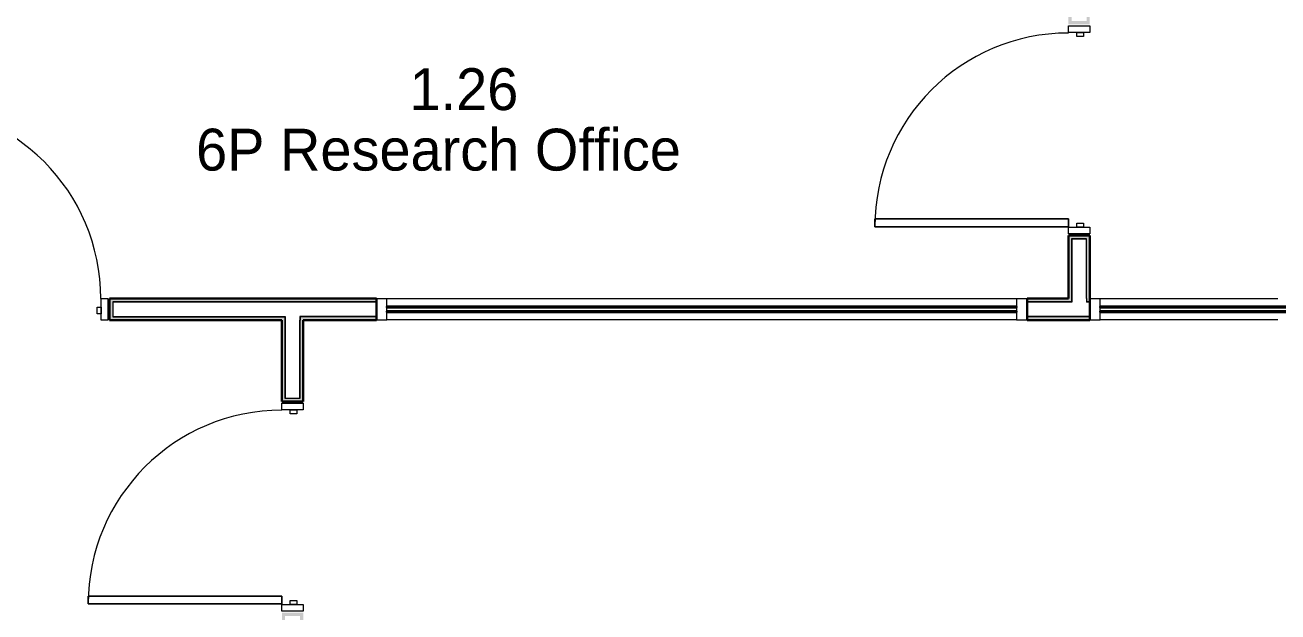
# Model space of a CAD drawing. Header units: millimetres. Extents: x 155920 to 295199, y -4084 to 97293.
# Drawn here: x 184409 to 190401, y 27012 to 29815 of the extents above; entities that cross this region are included whole.
import ezdxf

# ---------------------------------------------------------------- set-up
doc = ezdxf.new("R2010")
doc.units = ezdxf.units.MM
doc.header["$MEASUREMENT"] = 0
for name, color, linetype, lineweight in [('A-AREA-IDEN', 7, 'CONTINUOUS', 9), ('A-DOOR', 4, 'CONTINUOUS', 9), ('A-DOOR-FRAM', 4, 'CONTINUOUS', 18), ('A-GLAZ-CURT', 7, 'CONTINUOUS', 9), ('A-GLAZ-CWMG', 7, 'CONTINUOUS', 9), ('A-WALL', 7, 'CONTINUOUS', 9), ('A-WALL-PATT', 7, 'CONTINUOUS', 25), ('I-WALL', 7, 'CONTINUOUS', 9)]:
    doc.layers.add(name, color=color, linetype=linetype, lineweight=lineweight)
doc.styles.add('Century Gothic', font='GOTHIC.TTF', dxfattribs={"height": 200})

msp = doc.modelspace()

# ---------------------------------------------------------------- hatches: boundary and pattern name
at = {"layer": 'A-GLAZ-CURT'}
h = msp.add_hatch(color=256, dxfattribs=at)
h.paths.add_polyline_path([(186989.2, 28443.3), (186989.2, 28449.3), (186139.2, 28449.3), (186139.2, 28443.3), (186642.9, 28443.3)], flags=0)
h.paths.add_polyline_path([(186989.2, 28465.3), (186989.2, 28471.3), (186139.2, 28471.3), (186139.2, 28465.3), (186642.9, 28465.3)], flags=0)
h = msp.add_hatch(color=256, dxfattribs=at)
h.paths.add_polyline_path([(187889.2, 28443.3), (187889.2, 28449.3), (186989.2, 28449.3), (186989.2, 28443.3)], flags=0)
h.paths.add_polyline_path([(187889.2, 28465.3), (187889.2, 28471.3), (186989.2, 28471.3), (186989.2, 28465.3)], flags=0)
h = msp.add_hatch(color=256, dxfattribs=at)
h.paths.add_polyline_path([(188789.2, 28443.3), (188789.2, 28449.3), (187889.2, 28449.3), (187889.2, 28443.3)], flags=0)
h.paths.add_polyline_path([(188789.2, 28465.3), (188789.2, 28471.3), (187889.2, 28471.3), (187889.2, 28465.3)], flags=0)
h = msp.add_hatch(color=256, dxfattribs=at)
h.paths.add_polyline_path([(189150.8, 28443.3), (189150.8, 28449.3), (188789.2, 28449.3), (188789.2, 28443.3), (189034.9, 28443.3)], flags=0)
h.paths.add_polyline_path([(189034.9, 28465.3), (189150.8, 28465.3), (189150.8, 28471.3), (188789.2, 28471.3), (188789.2, 28465.3)], flags=0)
h = msp.add_hatch(color=256, dxfattribs=at)
h.paths.add_polyline_path([(190400.8, 28443.3), (190400.8, 28449.3), (189550.8, 28449.3), (189550.8, 28443.3), (190054.5, 28443.3)], flags=0)
h.paths.add_polyline_path([(190400.8, 28465.3), (190400.8, 28471.3), (189550.8, 28471.3), (189550.8, 28465.3), (190054.5, 28465.3)], flags=0)
at = {"layer": 'A-WALL-PATT', "lineweight": 5}
h = msp.add_hatch(color=256, dxfattribs=at)
h.paths.add_polyline_path([(189413.8, 28508.3), (189413.8, 28794.3), (189449.8, 28794.3), (189449.8, 28809.3), (189398.8, 28809.3), (189398.8, 28508.3)], flags=0)
h.paths.add_polyline_path([(189449.8, 29819.3), (189449.8, 29834.3), (189413.8, 29834.3), (189413.8, 33830.3), (189398.8, 33830.3), (189398.8, 29819.3)], flags=0)
at = {"layer": 'A-WALL-PATT', "lineweight": 9}
h = msp.add_hatch(color=256, dxfattribs=at)
h.paths.add_polyline_path([(189485.8, 28508.3), (189500.8, 28508.3), (189500.8, 28809.3), (189449.8, 28809.3), (189449.8, 28794.3), (189485.8, 28794.3), (189485.8, 28598.8)], flags=0)
h.paths.add_polyline_path([(189449.8, 29819.3), (189500.8, 29819.3), (189500.8, 33830.3), (189485.8, 33830.3), (189485.8, 29834.3), (189449.8, 29834.3)], flags=0)
h = msp.add_hatch(color=256, dxfattribs=at)
h.paths.add_polyline_path([(183802.8, 28457.3), (183802.8, 28508.3), (183482.8, 28508.3), (183482.8, 28493.3), (183787.8, 28493.3), (183787.8, 28457.3)], flags=0)
h.paths.add_polyline_path([(184812.8, 28457.3), (184827.8, 28457.3), (184827.8, 28493.3), (185738.9, 28493.3), (185738.9, 28508.3), (184812.8, 28508.3)], flags=0)
at = {"layer": 'A-WALL-PATT', "lineweight": 5}
h = msp.add_hatch(color=256, dxfattribs=at)
h.paths.add_polyline_path([(196572.2, 28493.3), (196572.2, 28508.3), (196272.2, 28508.3), (196272.2, 28493.3)], flags=0)
h.paths.add_polyline_path([(192672.2, 28493.3), (192672.2, 28508.3), (192372.2, 28508.3), (192372.2, 28493.3)], flags=0)
h.paths.add_polyline_path([(189413.8, 28493.3), (189413.8, 28508.3), (189200.8, 28508.3), (189200.8, 28493.3)], flags=0)
h.paths.add_polyline_path([(189500.8, 28493.3), (189500.8, 28508.3), (189485.8, 28508.3), (189485.8, 28493.3)], flags=0)
h.paths.add_polyline_path([(186089.2, 28493.3), (186089.2, 28508.3), (185738.9, 28508.3), (185738.9, 28493.3), (186044.8, 28493.3)], flags=0)
h = msp.add_hatch(color=256, dxfattribs=at)
h.paths.add_polyline_path([(183765.3, 28406.3), (183765.3, 28421.3), (183482.8, 28421.3), (183482.8, 28406.3), (183652.8, 28406.3)], flags=0)
h.paths.add_polyline_path([(185446.8, 28406.3), (185651.9, 28406.3), (185651.9, 28421.3), (184827.8, 28421.3), (184827.8, 28457.3), (184812.8, 28457.3), (184812.8, 28406.3)], flags=0)
h = msp.add_hatch(color=256, dxfattribs=at)
h.paths.add_polyline_path([(185651.9, 26877.3), (185651.9, 26992.6), (185687.9, 26992.6), (185687.9, 27007.6), (185636.9, 27007.6), (185636.9, 26877.3)], flags=0)
h.paths.add_polyline_path([(185687.9, 28017.6), (185687.9, 28032.6), (185651.9, 28032.6), (185651.9, 28406.3), (185636.9, 28406.3), (185636.9, 28017.6)], flags=0)
at = {"layer": 'A-WALL-PATT', "lineweight": 9}
h = msp.add_hatch(color=256, dxfattribs=at)
h.paths.add_polyline_path([(185738.9, 26877.3), (185738.9, 27007.6), (185687.9, 27007.6), (185687.9, 26992.6), (185723.9, 26992.6), (185723.9, 26877.3)], flags=0)
h.paths.add_polyline_path([(185687.9, 28017.6), (185738.9, 28017.6), (185738.9, 28421.3), (185723.9, 28421.3), (185723.9, 28032.6), (185687.9, 28032.6)], flags=0)
h = msp.add_hatch(color=256, dxfattribs=at)
h.paths.add_polyline_path([(196572.2, 28406.3), (196572.2, 28421.3), (196272.2, 28421.3), (196272.2, 28406.3)], flags=0)
h.paths.add_polyline_path([(192672.2, 28406.3), (192672.2, 28421.3), (192372.2, 28421.3), (192372.2, 28406.3)], flags=0)
h.paths.add_polyline_path([(189200.8, 28406.3), (189500.8, 28406.3), (189500.8, 28421.3), (189200.8, 28421.3)], flags=0)
h.paths.add_polyline_path([(185738.9, 28406.3), (186089.2, 28406.3), (186089.2, 28421.3), (185738.9, 28421.3)], flags=0)

# ---------------------------------------------------------------- linework, layer by layer
at = {"layer": 'A-DOOR'}
for p, q in [((188472.8, 28851.3), (188472.8, 28889.3)), ((188472.8, 28889.3), (189398.8, 28889.3)), ((189398.8, 28889.3), (188472.8, 28889.3)), ((188472.8, 28889.3), (188472.8, 28851.3)), ((189398.8, 28889.3), (189398.8, 28851.3)), ((189398.8, 28851.3), (189398.8, 28889.3)), ((189398.8, 28851.3), (188472.8, 28851.3)), ((188472.8, 28851.3), (189398.8, 28851.3)), ((184710.9, 27049.6), (184710.9, 27087.6)), ((184710.9, 27087.6), (185636.9, 27087.6)), ((185636.9, 27087.6), (184710.9, 27087.6)), ((184710.9, 27087.6), (184710.9, 27049.6)), ((185636.9, 27087.6), (185636.9, 27049.6)), ((185636.9, 27049.6), (185636.9, 27087.6)), ((185636.9, 27049.6), (184710.9, 27049.6)), ((184710.9, 27049.6), (185636.9, 27049.6))]:
    msp.add_line(p, q, dxfattribs=at)
for centre, start, end in [((189398.8, 28851.3), 90, 180), ((183844.8, 28508.3), 0, 90), ((185636.9, 27049.6), 90, 180)]:
    msp.add_arc(centre, 926, start, end, dxfattribs=at)
at = {"layer": 'A-DOOR-FRAM', "lineweight": 20}
for p, q in [((189398.8, 29811.3), (189500.8, 29811.3)), ((189398.8, 29779.3), (189398.8, 29811.3)), ((189500.8, 29811.3), (189500.8, 29779.3)), ((189500.8, 29779.3), (189398.8, 29779.3)), ((189438.8, 29779.3), (189470.8, 29779.3)), ((189438.8, 29760.3), (189438.8, 29779.3)), ((189470.8, 29760.3), (189438.8, 29760.3)), ((189470.8, 29779.3), (189470.8, 29760.3)), ((189398.8, 28817.3), (189398.8, 28849.3)), ((189398.8, 28849.3), (189500.8, 28849.3)), ((189438.8, 28868.3), (189470.8, 28868.3)), ((189438.8, 28849.3), (189438.8, 28868.3)), ((189470.8, 28849.3), (189438.8, 28849.3)), ((189470.8, 28868.3), (189470.8, 28849.3)), ((189500.8, 28849.3), (189500.8, 28817.3)), ((189500.8, 28817.3), (189398.8, 28817.3)), ((184753.8, 28436.3), (184753.8, 28468.3)), ((184753.8, 28468.3), (184772.8, 28468.3)), ((184772.8, 28508.3), (184804.8, 28508.3)), ((184772.8, 28406.3), (184772.8, 28508.3)), ((184772.8, 28468.3), (184772.8, 28436.3)), ((184804.8, 28508.3), (184804.8, 28406.3)), ((184772.8, 28436.3), (184753.8, 28436.3)), ((184804.8, 28406.3), (184772.8, 28406.3)), ((185636.9, 28009.6), (185738.9, 28009.6)), ((185636.9, 27977.6), (185636.9, 28009.6)), ((185738.9, 28009.6), (185738.9, 27977.6)), ((185738.9, 27977.6), (185636.9, 27977.6)), ((185676.9, 27977.6), (185708.9, 27977.6)), ((185676.9, 27958.6), (185676.9, 27977.6)), ((185708.9, 27958.6), (185676.9, 27958.6)), ((185708.9, 27977.6), (185708.9, 27958.6)), ((185636.9, 27015.6), (185636.9, 27047.6)), ((185636.9, 27047.6), (185738.9, 27047.6)), ((185676.9, 27066.6), (185708.9, 27066.6)), ((185676.9, 27047.6), (185676.9, 27066.6)), ((185708.9, 27047.6), (185676.9, 27047.6)), ((185708.9, 27066.6), (185708.9, 27047.6)), ((185738.9, 27047.6), (185738.9, 27015.6)), ((185738.9, 27015.6), (185636.9, 27015.6))]:
    msp.add_line(p, q, dxfattribs=at)
at = {"layer": 'A-GLAZ-CURT', "lineweight": 30}
for p, q in [((186989.2, 28471.3), (186139.2, 28471.3)), ((186139.2, 28471.3), (186139.2, 28465.3)), ((186139.2, 28465.3), (186989.2, 28465.3)), ((186989.2, 28465.3), (186989.2, 28471.3)), ((187889.2, 28471.3), (186989.2, 28471.3)), ((186989.2, 28471.3), (186989.2, 28465.3)), ((186989.2, 28465.3), (187889.2, 28465.3)), ((187889.2, 28465.3), (187889.2, 28471.3)), ((188789.2, 28471.3), (187889.2, 28471.3)), ((187889.2, 28471.3), (187889.2, 28465.3)), ((187889.2, 28465.3), (188789.2, 28465.3)), ((188789.2, 28465.3), (188789.2, 28471.3)), ((189150.8, 28471.3), (188789.2, 28471.3)), ((188789.2, 28471.3), (188789.2, 28465.3)), ((188789.2, 28465.3), (189150.8, 28465.3)), ((189150.8, 28465.3), (189150.8, 28471.3)), ((190400.8, 28471.3), (189550.8, 28471.3)), ((189550.8, 28471.3), (189550.8, 28465.3)), ((189550.8, 28465.3), (190400.8, 28465.3)), ((190400.8, 28465.3), (190400.8, 28471.3)), ((191300.8, 28471.3), (190400.8, 28471.3)), ((190400.8, 28471.3), (190400.8, 28465.3)), ((190400.8, 28465.3), (191300.8, 28465.3)), ((186989.2, 28449.3), (186139.2, 28449.3)), ((186139.2, 28449.3), (186139.2, 28443.3)), ((186139.2, 28443.3), (186989.2, 28443.3)), ((186989.2, 28443.3), (186989.2, 28449.3)), ((187889.2, 28449.3), (186989.2, 28449.3)), ((186989.2, 28449.3), (186989.2, 28443.3)), ((186989.2, 28443.3), (187889.2, 28443.3)), ((187889.2, 28443.3), (187889.2, 28449.3)), ((188789.2, 28449.3), (187889.2, 28449.3)), ((187889.2, 28449.3), (187889.2, 28443.3)), ((187889.2, 28443.3), (188789.2, 28443.3)), ((188789.2, 28443.3), (188789.2, 28449.3)), ((189150.8, 28449.3), (188789.2, 28449.3)), ((188789.2, 28449.3), (188789.2, 28443.3)), ((188789.2, 28443.3), (189150.8, 28443.3)), ((189150.8, 28443.3), (189150.8, 28449.3)), ((190400.8, 28449.3), (189550.8, 28449.3)), ((189550.8, 28449.3), (189550.8, 28443.3)), ((189550.8, 28443.3), (190400.8, 28443.3)), ((190400.8, 28443.3), (190400.8, 28449.3)), ((191300.8, 28449.3), (190400.8, 28449.3)), ((190400.8, 28449.3), (190400.8, 28443.3)), ((190400.8, 28443.3), (191300.8, 28443.3))]:
    msp.add_line(p, q, dxfattribs=at)
at = {"layer": 'A-GLAZ-CWMG', "lineweight": 20}
for p, q in [((186139.2, 28507.3), (186089.2, 28507.3)), ((186089.2, 28507.3), (186089.2, 28407.3)), ((186139.2, 28407.3), (186139.2, 28507.3)), ((189550.8, 28507.3), (189500.8, 28507.3)), ((189500.8, 28507.3), (189500.8, 28407.3)), ((189550.8, 28407.3), (189550.8, 28507.3)), ((186089.2, 28407.3), (186139.2, 28407.3)), ((189500.8, 28407.3), (189550.8, 28407.3))]:
    msp.add_line(p, q, dxfattribs=at)
at = {"layer": 'A-GLAZ-CWMG'}
for p, q in [((186989.2, 28507.3), (186139.2, 28507.3)), ((187889.2, 28507.3), (186989.2, 28507.3)), ((188789.2, 28507.3), (187889.2, 28507.3)), ((189150.8, 28507.3), (188789.2, 28507.3)), ((190400.8, 28507.3), (189550.8, 28507.3)), ((186989.2, 28407.3), (186139.2, 28407.3)), ((187889.2, 28407.3), (186989.2, 28407.3)), ((188789.2, 28407.3), (187889.2, 28407.3)), ((189150.8, 28407.3), (188789.2, 28407.3)), ((190400.8, 28407.3), (189550.8, 28407.3))]:
    msp.add_line(p, q, dxfattribs=at)
at = {"layer": 'A-GLAZ-CWMG', "lineweight": 20, "extrusion": (0, 0, -1)}
for p, q in [((189200.8, 28507.3), (189150.8, 28507.3)), ((189150.8, 28507.3), (189150.8, 28407.3)), ((189200.8, 28407.3), (189200.8, 28507.3)), ((189150.8, 28407.3), (189200.8, 28407.3))]:
    msp.add_line(p, q, dxfattribs=at)
at = {"layer": 'A-WALL'}
for p, q in [((189413.8, 28794.3), (189413.8, 28508.3)), ((189449.8, 28794.3), (189413.8, 28794.3)), ((189414.8, 28793.3), (189414.8, 28508.3)), ((189449.8, 28793.3), (189414.8, 28793.3)), ((189485.8, 28794.3), (189449.8, 28794.3)), ((189484.8, 28793.3), (189449.8, 28793.3)), ((189484.8, 28508.3), (189484.8, 28793.3)), ((189485.8, 28508.3), (189485.8, 28794.3)), ((185722.9, 28493.3), (184827.8, 28493.3)), ((184827.8, 28493.3), (184827.8, 28457.3)), ((185722.9, 28492.3), (184828.8, 28492.3)), ((184828.8, 28492.3), (184828.8, 28457.3)), ((185723.9, 28493.3), (185722.9, 28493.3)), ((185723.9, 28492.3), (185722.9, 28492.3)), ((185738.9, 28493.3), (185723.9, 28493.3)), ((185723.9, 28492.3), (185723.9, 28493.3)), ((185738.9, 28492.3), (185723.9, 28492.3)), ((186089.2, 28493.3), (185738.9, 28493.3)), ((186089.2, 28492.3), (185738.9, 28492.3)), ((189413.8, 28493.3), (189200.8, 28493.3)), ((189414.8, 28492.3), (189200.8, 28492.3)), ((189413.8, 28508.3), (189413.8, 28493.3)), ((189414.8, 28508.3), (189414.8, 28493.3)), ((189414.8, 28493.3), (189414.8, 28492.3)), ((189484.8, 28508.3), (189484.8, 28493.3)), ((189484.8, 28493.3), (189484.8, 28492.3)), ((189500.8, 28492.3), (189484.8, 28492.3)), ((189485.8, 28508.3), (189485.8, 28493.3)), ((189500.8, 28493.3), (189485.8, 28493.3)), ((184827.8, 28457.3), (184827.8, 28421.3)), ((184827.8, 28421.3), (185651.9, 28421.3)), ((184828.8, 28457.3), (184828.8, 28422.3)), ((184828.8, 28422.3), (185652.9, 28422.3)), ((185651.9, 28421.3), (185651.9, 28406.3)), ((185651.9, 28406.3), (185651.9, 28032.6)), ((185652.9, 28422.3), (185652.9, 28421.3)), ((185652.9, 28421.3), (185652.9, 28406.3)), ((185652.9, 28406.3), (185652.9, 28033.6)), ((185722.9, 28422.3), (185722.9, 28406.3)), ((185723.9, 28422.3), (185722.9, 28422.3)), ((185722.9, 28033.6), (185722.9, 28406.3)), ((185738.9, 28422.3), (185723.9, 28422.3)), ((185723.9, 28421.3), (185723.9, 28406.3)), ((185738.9, 28421.3), (185723.9, 28421.3)), ((185723.9, 28032.6), (185723.9, 28406.3)), ((186089.2, 28422.3), (185738.9, 28422.3)), ((186089.2, 28421.3), (185738.9, 28421.3)), ((189500.8, 28422.3), (189200.8, 28422.3)), ((189500.8, 28421.3), (189200.8, 28421.3)), ((185651.9, 28032.6), (185687.9, 28032.6)), ((185652.9, 28033.6), (185687.9, 28033.6)), ((185687.9, 28033.6), (185722.9, 28033.6)), ((185687.9, 28032.6), (185723.9, 28032.6))]:
    msp.add_line(p, q, dxfattribs=at)
at = {"layer": 'I-WALL', "lineweight": 30}
for p, q in [((189398.8, 28809.3), (189398.8, 28508.3)), ((189500.8, 28809.3), (189398.8, 28809.3)), ((189500.8, 28508.3), (189500.8, 28809.3)), ((185738.9, 28508.3), (184812.8, 28508.3)), ((184812.8, 28508.3), (184812.8, 28406.3)), ((186089.2, 28508.3), (185738.9, 28508.3)), ((186089.2, 28406.3), (186089.2, 28508.3)), ((189398.8, 28508.3), (189200.8, 28508.3)), ((189200.8, 28508.3), (189200.8, 28406.3)), ((189500.8, 28406.3), (189500.8, 28508.3)), ((184812.8, 28406.3), (185636.9, 28406.3)), ((185636.9, 28406.3), (185636.9, 28017.6)), ((185738.9, 28017.6), (185738.9, 28406.3)), ((185738.9, 28406.3), (186089.2, 28406.3)), ((189200.8, 28406.3), (189500.8, 28406.3)), ((185636.9, 28017.6), (185738.9, 28017.6))]:
    msp.add_line(p, q, dxfattribs=at)

# ---------------------------------------------------------------- texts
at = {"layer": 'A-AREA-IDEN', "style": 'Century Gothic'}
for s, p in [('1.26', (186247.4, 29409.2)), ('6P Research Office', (185226.7, 29120.2))]:
    msp.add_text(s, height=200, dxfattribs=at).set_placement(p)

doc.saveas('drawing.dxf')
